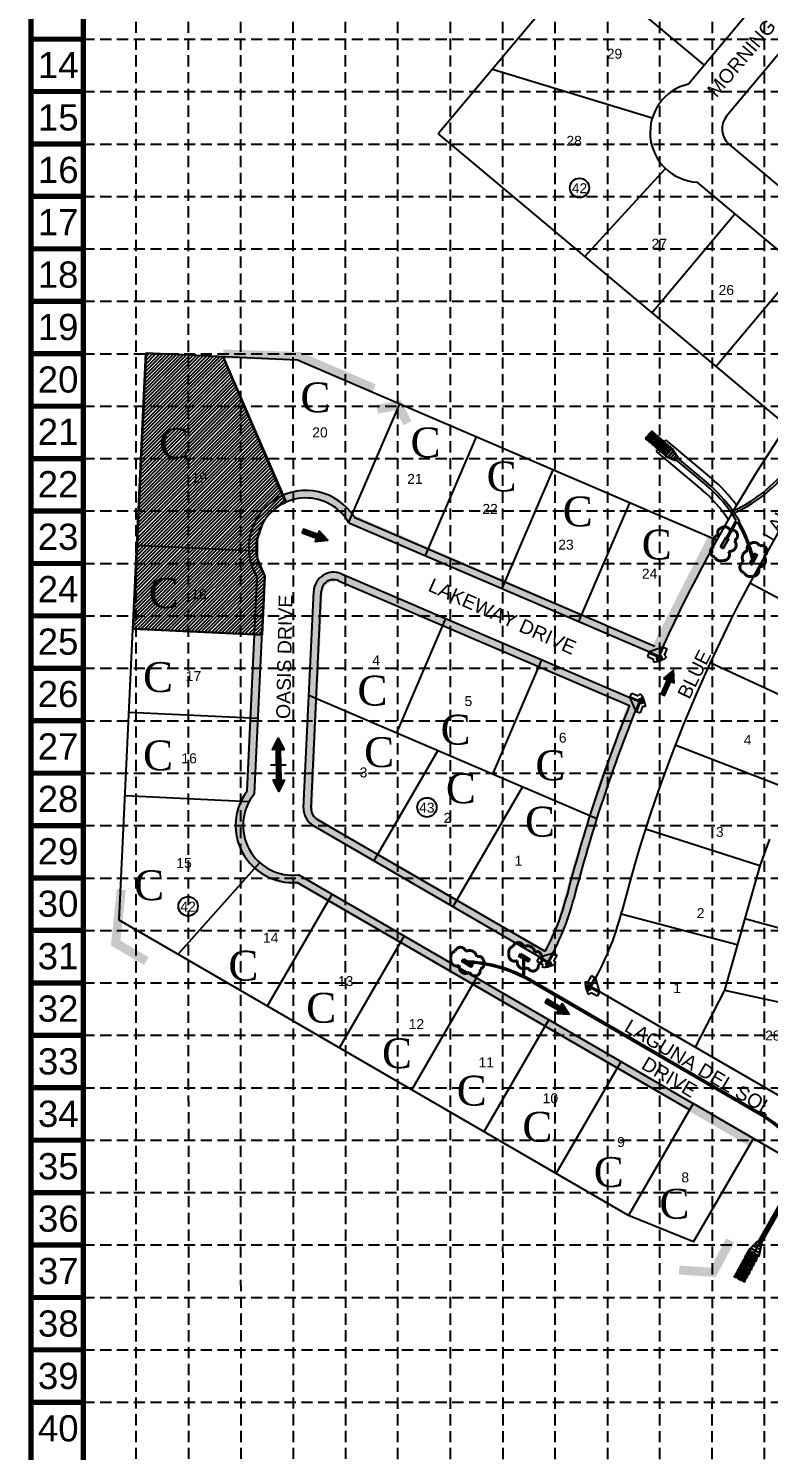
# Model space of a CAD drawing. Header units: feet. Extents: x 7457 to 9571, y 10788 to 14169.
# Drawn here: x 7457 to 8202, y 12008 to 13438 of the extents above; entities that cross this region are included whole.
import ezdxf
from ezdxf.enums import TextEntityAlignment as Align

# ---------------------------------------------------------------- set-up
doc = ezdxf.new("R2010")
doc.units = ezdxf.units.FT
doc.header["$LTSCALE"] = 45
doc.header["$MEASUREMENT"] = 0
for name, pattern in [('102014$0$CENTER2', [1.125, 0.75, -0.125, 0.125, -0.125]), ('102014$0$HIDDEN2', [0.1875, 0.125, -0.0625]), ('ACAD_ISO02W100', [15, 12, -3]), ('HIDDEN', [0.375, 0.25, -0.125])]:
    doc.linetypes.add(name, pattern=pattern)
for name, color, linetype in [('102014$0$PH11-AREAS-MLP-5-1-04', 7, 'Continuous'), ('102014$0$PH11-LOT-NOS', 3, 'Continuous'), ('102014$0$PH11-LOTS', 1, 'Continuous'), ('102014$0$PH11-ROW', 4, 'Continuous'), ('102014$0$PH11-STM-CL', 7, '102014$0$CENTER2'), ('102014$0$PH11-STM-PIPE', 4, 'Continuous'), ('102014$0$PH11-STREET-NAMES', 4, 'Continuous'), ('102014$0$PH13-BFR', 9, 'Continuous'), ('102014$0$PH13-ESMT', 7, '102014$0$HIDDEN2'), ('102014$0$PH13-INLET', 3, 'Continuous'), ('102014$0$PH13-LOT-NOS', 1, 'Continuous'), ('102014$0$PH13-LOTS', 3, 'Continuous'), ('102014$0$PH13-ROW', 1, 'Continuous'), ('102014$0$PH13-STM-PIPE', 4, 'Continuous'), ('102014$0$PH13-STREET-NAMES', 4, 'Continuous'), ('102014$0$TRASH', 7, 'Continuous'), ('BASE', 7, 'Continuous'), ('EROSION BLANKETS', 84, 'Continuous'), ('flow pattern', 7, 'Continuous'), ('GRID', 254, 'HIDDEN'), ('INLET PROTECTION', 5, 'Continuous'), ('LEGEND', 7, 'Continuous'), ('SILT FENCE', 200, 'Continuous'), ('SODDED LOT', 2, 'Continuous')]:
    doc.layers.add(name, color=color, linetype=linetype)
doc.styles.add('countryside', font='TIMES.TTF')
doc.styles.get("Standard").update_dxf_attribs({"font": 'ARIAL.TTF'})

# ---------------------------------------------------------------- blocks, each defined once
blk = doc.blocks.new('102014$0$BFR-L-ELM')
for p, q in [((-3.6, 2.7), (-13.8, 2.7)), ((-13.8, 2.7), (-13.8, -1.3)), ((-0.4, 5.2), (-5.2, 0.4)), ((0.3, 4.5), (-4.5, -0.3)), ((1, 3.8), (-3.8, -1)), ((-3.6, 2.7), (-2.6, 3.6)), ((1.7, 3.1), (-3.1, -1.7)), ((-2.6, 13.8), (-2.6, 3.6)), ((-2.6, 13.8), (1.4, 13.8)), ((1.4, 13.8), (1.4, 6.9)), ((4, 5.7), (1.4, 6.9)), ((-6.9, -1.3), (-13.8, -1.3)), ((-5.7, -4), (-6.9, -1.3))]:
    blk.add_line(p, q)
for start, end in [(308.9742, 314.7038), (314.7036, 320.4332), (320.4332, 334.7572), (294.6503, 308.9742)]:
    blk.add_arc((-14.1, 14.2), 20, start, end)
blk = doc.blocks.new('A$C6D56463F')
at = {"layer": 'LEGEND', "linetype": 'ACAD_ISO02W100'}
h = blk.add_hatch(dxfattribs=at)
h.set_pattern_fill('GRAVEL', color=240, scale=14.304973, style=0)
h.set_pattern_definition([(228.0128, (-1016.9514, -721.3812), (-114.4397595, -128.7447771), [1.92453, -190.5292]), (184.9697, (-1018.23885, -722.81174), (171.6596922, 14.30484874), [3.30256, -326.95339]), (132.5104, (-1021.529, -723.0978), (143.0495982, -157.35482815), [2.32868, -230.5394]), (267.2737, (-1027.1079, -726.6741), (14.30491613, 286.09946617), [3.00745, -297.73739]), (292.8337, (-1027.251, -729.6781), (-71.5250072, 171.65962584), [2.94904, -291.95553]), (357.2737, (-1026.1066, -732.3961), (-286.09946617, 14.30491613), [3.00745, -297.73739]), (37.6942, (-1023.10254, -732.5391), (-185.96475534, -143.04959372), [3.9772, -393.74222]), (72.2553, (-1019.95545, -730.1073), (100.13496564, 314.70935423), [3.75488, -371.73362]), (121.4296, (-1018.81105, -726.531), (-114.43990257, 185.96457926), [3.01763, -298.7461]), (175.2364, (-1020.3846, -723.9561), (157.3547176, -14.304852), [3.4451, -168.8096]), (222.3974, (-1023.8178, -723.67004), (-171.65978232, -157.3545908), [4.45526, -441.0706]), (138.8141, (-1012.946, -726.8171), (-100.1348538, 85.8298002), [1.52063, -150.5433]), (171.4692, (-1014.0904, -725.8158), (185.96462573, -28.61005935), [2.893, -286.40718]), (225, (-1016.951, -725.387), (-2e-15, -14.30498), [2.02302, -18.20726]), (203.1986, (-1017.9527, -723.67), (71.5248616, 28.6099652), [1.08944, -107.85399]), (291.8014, (-1018.954, -724.0992), (-14.304972, 42.914923), [1.54069, -75.49395]), (30.9638, (-1018.382, -725.5297), (42.914891, 28.6099817), [2.50235, -80.90926]), (161.5651, (-1016.236, -724.2422), (28.609952, -14.30495), [1.80945, -43.42685]), (16.3895, (-1027.251, -724.0992), (143.0497624, 42.914815), [2.53484, -250.94993]), (70.3462, (-1024.8191, -723.3839), (-57.2198244, -157.3547346), [2.12659, -210.53213]), (293.1986, (-1016.2362, -721.3812), (-28.6099652, 71.5248616), [2.17886, -106.76457]), (343.6105, (-1015.37785, -723.3839), (-143.0497624, 42.914815), [2.53484, -250.94993]), (339.444, (-1027.251, -732.9683), (-71.5248919, 28.609889), [2.44443, -119.77731]), (294.7751, (-1024.9622, -733.8266), (-71.52475375, 157.354753), [2.04816, -202.76789]), (66.8014, (-1016.0931, -735.6862), (28.6099652, 71.5248616), [2.17886, -106.76457]), (17.354, (-1015.2348, -733.6835), (-185.96467915, -57.21981374), [2.39796, -237.3971]), (69.444, (-1023.1025, -735.6862), (-28.609889, -71.5248919), [1.22222, -120.99953]), (101.3099, (-1016.9514, -735.6862), (-14.304939, 57.219903), [0.72941, -72.21192]), (165.9638, (-1017.0945, -734.971), (42.914927, -14.304945), [2.94904, -56.03186]), (186.009, (-1019.95545, -734.2557), (143.0497274, 14.30496333), [2.73297, -270.56316]), (303.6901, (-1018.382, -726.817), (-14.304992, 28.60994), [2.06309, -49.51422]), (353.1572, (-1017.2375, -728.5337), (243.18453358, -28.6100606), [3.60191, -356.58812]), (60.9454, (-1013.6613, -728.9629), (-57.2198928, -100.1348172), [1.47278, -145.80593]), (90, (-1012.946, -727.675), (-14.30497, 14.30497), [0.8583, -13.44667]), (120.2564, (-1020.2415, -733.8266), (57.21981925, -100.1348468), [1.9873, -196.74373]), (48.0128, (-1021.2429, -732.11), (114.4397595, 128.7447771), [3.84907, -188.60466]), (0, (-1018.668, -729.249), (14.30497, 14.30497), [3.7193, -10.58568]), (325.3048, (-1014.9487, -729.249), (-143.04964885, 100.13493484), [2.26182, -223.91966]), (254.0546, (-1013.089, -730.5364), (-14.3049715, -57.2198942), [2.08283, -102.05895]), (207.646, (-1013.66126, -732.5391), (-271.79442887, -143.0498413), [3.39121, -335.7302]), (175.4261, (-1016.6653, -734.11267), (-185.96465825, 14.30489873), [3.58767, -355.17924])])
h.paths.add_polyline_path([(0.9, 1.1), (91.9, 0.9), (91.9, 36.7), (0.9, 36.5)])
at = {"layer": 'LEGEND', "color": 240, "linetype": 'ACAD_ISO02W100', "const_width": 1.79}
blk.add_lwpolyline([(0.9, 1.1), (91.9, 0.9), (91.9, 36.7), (0.9, 36.5)], close=True, dxfattribs=at)
blk = doc.blocks.new('2arrows')
at = {"color": 254}
for p, q in [((25.6, 3), (0, 0)), ((17.7, -18.7), (0, 0)), ((23, -4.3), (25.6, 3)), ((20.3, -11.5), (17.7, -18.7)), ((49.2, -22), (20.3, -11.5)), ((23, -4.3), (51.8, -14.8)), ((51.8, -14.8), (49.2, -22)), ((51.8, -14.8), (49.2, -22)), ((49.2, -22), (78.1, -32.5)), ((80.7, -25.2), (51.8, -14.8)), ((80.7, -25.2), (83.3, -18)), ((83.3, -18), (101.1, -36.7)), ((78.1, -32.5), (75.5, -39.7)), ((75.5, -39.7), (101.1, -36.7))]:
    blk.add_line(p, q, dxfattribs=at)
at = {"color": 7}
blk.add_line((45, -33.4), (55.8, -3.7), dxfattribs=at)
blk.add_lwpolyline([(20.3, -11.5), (17.7, -18.7), (0, 0), (25.6, 3), (23, -4.3), (80.7, -25.2), (83.3, -18), (101.1, -36.7), (75.5, -39.7), (78.1, -32.5), (20.3, -11.5)], close=True)
at = {"color": 254}
for points in [[(25.6, 3), (17.7, -18.7), (0, 0), (17.7, -18.7)], [(49.2, -22), (51.8, -14.8), (20.3, -11.5), (23, -4.3)], [(49.2, -22), (51.8, -14.8), (78.1, -32.5), (80.7, -25.2)], [(83.3, -18), (75.5, -39.7), (101.1, -36.7), (75.5, -39.7)]]:
    blk.add_solid(points, dxfattribs=at)
blk = doc.blocks.new('arrow')
blk.add_lwpolyline([(-67, -25.4), (-59.3, -25.4), (-59.6, -56.1), (-51.9, -56.2), (-51.6, -25.5), (-44, -25.5), (-55.3, -2.4), (-67, -25.4)], close=True)
at = {"color": 254}
for points in [[(-44, -25.5), (-67, -25.4), (-55.3, -2.4), (-67, -25.4)], [(-59.6, -56.1), (-51.9, -56.2), (-59.3, -25.4), (-51.6, -25.5)]]:
    blk.add_solid(points, dxfattribs=at)

msp = doc.modelspace()

# ---------------------------------------------------------------- hatches: boundary and pattern name
at = {"layer": 'SODDED LOT'}
h = msp.add_hatch(dxfattribs=at)
h.set_pattern_fill('ANSI31', color=256, scale=20, style=0)
h.paths.add_polyline_path([(7562.1, 12834.8), (7692.1, 12829), (7695, 12887.5), (7687.2, 12905.5), (7687.2, 12924.7), (7693.9, 12944.3), (7707.5, 12958.2), (7715.5, 12961.7), (7652.7, 13108.3), (7575.1, 13111.9)])

# ---------------------------------------------------------------- linework, layer by layer
at = {"layer": '102014$0$PH11-AREAS-MLP-5-1-04', "linetype": 'Continuous'}
for p, q in [((8202.5, 12623.1), (8192.9, 12596.1)), ((8192.9, 12596.1), (8177.8, 12543.3)), ((8177.8, 12543.3), (8157.1, 12471.1)), ((8177.8, 12543.3), (8288.1, 12512.8)), ((8157.1, 12471.1), (8127.6, 12413.8)), ((8157.1, 12471.1), (8271.7, 12446.2)), ((8238.6, 12349.5), (8127.6, 12413.8)), ((8102.5, 12370.5), (8125.7, 12357.1)), ((8125.7, 12357.1), (8060.6, 12244.6)), ((8186.3, 12322), (8125.7, 12357.1)), ((8126.1, 12218.1), (8186.3, 12322)), ((8336.6, 12234.9), (8186.3, 12322)), ((8060.6, 12244.6), (8060.5, 12244.6)), ((8126.1, 12218.1), (8060.6, 12244.6))]:
    msp.add_line(p, q, dxfattribs=at)
at = {"layer": '102014$0$PH11-LOTS', "color": 7, "linetype": 'Continuous'}
for p, q in [((8177.8, 12543.3), (8288.1, 12512.8)), ((8157.1, 12471.1), (8271.7, 12446.2)), ((8126.1, 12218.1), (8186.3, 12322)), ((8126.1, 12218.1), (8060.6, 12244.6))]:
    msp.add_line(p, q, dxfattribs=at)
at = {"layer": '102014$0$PH11-ROW', "color": 7, "linetype": 'Continuous'}
for p, q in [((8238.6, 12349.5), (8127.6, 12413.8)), ((8367.2, 12217.1), (8125.7, 12357.1))]:
    msp.add_line(p, q, dxfattribs=at)
at = {"layer": '102014$0$PH11-STM-CL', "color": 7, "linetype": 'Continuous'}
for p, q in [((8105.9, 12397.5), (8191.5, 12347.8)), ((8260.2, 12336.9), (8186.6, 12206.7))]:
    msp.add_line(p, q, dxfattribs=at)
msp.add_arc((8121.3, 12226.7), 140, 32.065, 59.907, dxfattribs=at)
at = {"layer": '102014$0$PH11-STM-PIPE', "color": 7, "linetype": 'Continuous'}
for p, q in [((8105.5, 12396.8), (8191.1, 12347.2)), ((8106.3, 12398.1), (8191.9, 12348.5)), ((8238.5, 12302), (8191.1, 12218.2)), ((8239.6, 12296.9), (8194.2, 12216.5)), ((8181.4, 12209.6), (8190.5, 12218.6)), ((8194.8, 12216.2), (8190.5, 12218.6)), ((8192.2, 12203.7), (8194.8, 12216.2)), ((8192.2, 12203.7), (8181.4, 12209.6)), ((8183.6, 12211.4), (8183.7, 12211.6)), ((8192.5, 12206.5), (8183.6, 12211.4)), ((8192.6, 12206.7), (8183.7, 12211.6)), ((8192.5, 12206.5), (8192.6, 12206.7))]:
    msp.add_line(p, q, dxfattribs=at)
at = {"layer": '102014$0$PH11-STM-PIPE', "color": 7, "linetype": 'Continuous', "ltscale": 0.3}
for p, q in [((8193.9, 12213), (8188.3, 12216.1)), ((8193.2, 12209.8), (8185.9, 12213.8))]:
    msp.add_line(p, q, dxfattribs=at)
msp.add_lwpolyline([(8192.6, 12206.7), (8194.6, 12216.1), (8190.5, 12218.3), (8183.7, 12211.6)], dxfattribs=at)
at = {"layer": '102014$0$PH11-STM-PIPE', "color": 7, "linetype": 'Continuous'}
msp.add_lwpolyline([(8183.6, 12211.4), (8181.8, 12209.6), (8192, 12204), (8192.5, 12206.5)], dxfattribs=at)
for radius, start in [(139.2, 32.7148), (140.8, 33.0363)]:
    msp.add_arc((8121.3, 12226.7), radius, start, 59.907, dxfattribs=at)
at = {"layer": '102014$0$PH13-ESMT', "linetype": 'Continuous'}
for p, q in [((8098.1, 13024.4), (8088.5, 13012.9)), ((8098.1, 13024.4), (8144.2, 12985.9)), ((8088.5, 13012.9), (8134.5, 12974.4)), ((7784.4, 12947), (8087.2, 12817.1)), ((7676.8, 12671.5), (7686.9, 12886)), ((7768.8, 12883), (8061.6, 12757.4)), ((7741.1, 12654.2), (7751.4, 12872.1)), ((8080.3, 12811.3), (8095.1, 12816.5)), ((8062.1, 12765.3), (8067.5, 12752.1)), ((7976.8, 12509.9), (7747.3, 12642.8)), ((8122, 12350.6), (7727, 12579.5)), ((7970.9, 12504.6), (7984.4, 12508.3)), ((8031.5, 12469.5), (8027.7, 12483.2))]:
    msp.add_line(p, q, dxfattribs=at)
for centre, radius, start, end in [((8049.6, 12872.7), 132.5, 32.7698, 50.1343), ((8049.6, 12872.7), 147.5, 35.6976, 50.1343), ((7735.9, 12916.2), 57.5, 32.4802, 211.5999), ((7763.8, 12871.5), 12.5, 66.7814, 177.2988), ((9481, 12183.9), 1530.9, 157.9979, 165.5998), ((7722.7, 12636.8), 57.5, 142.9976, 274.2081), ((7753.6, 12653.7), 12.5, 177.2988, 239.907), ((7763.3, 12624.9), 242.5, 331.6793, 345.5998)]:
    msp.add_arc(centre, radius, start, end, dxfattribs=at)
at = {"layer": '102014$0$PH13-INLET', "color": 7, "linetype": 'Continuous'}
for points in [[(8153.1, 12916.9), (8158.5, 12926.5), (8161.4, 12924.9), (8156, 12915.3)], [(8153.8, 12917.1), (8158.7, 12925.9), (8160.7, 12924.7), (8155.9, 12916)], [(8185.2, 12899.1), (8190.5, 12908.7), (8187.6, 12910.3), (8182.3, 12900.7)], [(8185, 12899.8), (8189.8, 12908.5), (8187.8, 12909.6), (8183, 12900.9)], [(7894.5, 12502.6), (7904, 12497.1), (7902.3, 12494.2), (7892.8, 12499.8)], [(7951.9, 12507.9), (7961.4, 12502.4), (7959.7, 12499.5), (7950.2, 12505)], [(7952.1, 12507.2), (7960.7, 12502.2), (7959.5, 12500.2), (7950.9, 12505.2)], [(7894.7, 12502), (7903.3, 12496.9), (7902.2, 12494.9), (7893.5, 12499.9)]]:
    msp.add_lwpolyline(points, close=True, dxfattribs=at)
at = {"layer": '102014$0$PH13-LOT-NOS', "color": 7, "linetype": 'Continuous'}
for centre in [(8011.3, 13278.1), (7857.8, 12655), (7617.4, 12555.5)]:
    msp.add_circle(centre, 9.72, dxfattribs=at)
at = {"layer": '102014$0$PH13-LOTS', "color": 7, "linetype": 'Continuous'}
for p, q in [((8067.6, 13569.2), (7869.2, 13332.6)), ((8013.6, 13504.8), (8136.9, 13401.4)), ((7923.7, 13397.6), (8084.6, 13348.4)), ((7869.2, 13332.6), (8219.9, 13038.6)), ((8016.6, 13209.1), (8097.8, 13297.6)), ((8084.2, 13152.4), (8167.7, 13252)), ((8148.6, 13098.4), (8232.1, 13198)), ((7548.1, 12541.6), (7575, 13112)), ((7727.4, 13104.8), (7575, 13112)), ((7652.5, 13108.3), (7716, 12962)), ((8149.3, 12923.8), (7727.4, 13104.8)), ((7830, 13060.8), (7778.9, 12941.7)), ((7907.2, 13027.7), (7855.9, 12908.2)), ((7984.4, 12994.5), (7933.1, 12875.1)), ((8061.6, 12961.4), (8010.3, 12842)), ((7565.8, 12918.6), (7686, 12912.9)), ((8289.4, 12823.4), (8182.7, 12880.6)), ((7561.9, 12834.7), (7691.7, 12828.5)), ((7827.6, 12729.9), (7876.9, 12844.8)), ((7924.1, 12688.5), (7973.4, 12803.4)), ((8252.6, 12749.7), (8142.7, 12800.3)), ((7738.9, 12768), (8028.6, 12643.7)), ((7557.9, 12750.8), (7687.8, 12744.6)), ((8220.4, 12673.8), (8107.6, 12717.6)), ((7868.6, 12712.3), (7804.2, 12601.2)), ((7953.8, 12675.8), (7883.8, 12555.1)), ((7554, 12666.9), (7678.9, 12661)), ((8192.9, 12596.1), (8077.7, 12633)), ((7607.4, 12507.2), (7689.5, 12599.5)), ((7697.2, 12455.2), (7762.3, 12567.7)), ((8170.1, 12516.6), (8053.2, 12547.7)), ((8060.6, 12244.6), (7548.1, 12541.6)), ((7769.8, 12413.1), (7835, 12525.5)), ((7842.5, 12370.9), (7907.7, 12483.4)), ((7915.2, 12328.8), (7980.4, 12441.3)), ((7987.9, 12286.7), (8053.1, 12399.2))]:
    msp.add_line(p, q, dxfattribs=at)
at = {"layer": '102014$0$PH13-ROW', "color": 7, "linetype": 'Continuous'}
for p, q in [((8180.8, 13453.8), (8121, 13382.5)), ((8251.2, 13460), (8159.3, 13350.4)), ((8329.7, 13181.5), (8161.8, 13322.2)), ((8297.6, 13143.2), (8129.7, 13283.9)), ((7779.3, 12941.1), (8091, 12807.4)), ((7771.7, 12889.9), (8071.3, 12761.4)), ((7684.2, 12668.7), (7694.5, 12888.1)), ((7733.6, 12654.6), (7743.9, 12872.5)), ((7979.6, 12499.6), (7743.5, 12636.4)), ((8102.5, 12370.5), (7728.6, 12587.2)), ((8127.6, 12413.8), (8022.9, 12474.5))]:
    msp.add_line(p, q, dxfattribs=at)
for centre, radius, start, end in [((9481, 12183.9), 1473.4, 124.6729, 165.5998), ((8132.4, 13333.8), 50, 103.1609, 266.9007), ((8174.7, 13337.5), 20, 140.0308, 230.0308), ((9481, 12183.9), 1523.4, 140.9711, 155.8411), ((7735.9, 12916.2), 50, 29.9115, 214.1687), ((7763.8, 12871.5), 20, 66.7814, 177.2988), ((9481, 12183.9), 1523.4, 157.7217, 165.5998), ((7722.7, 12636.8), 50, 140.4289, 276.7769), ((7753.6, 12653.7), 20, 177.2988, 239.907), ((7763.3, 12624.9), 250, 329.907, 345.5998), ((7763.3, 12624.9), 300, 329.907, 345.5998)]:
    msp.add_arc(centre, radius, start, end, dxfattribs=at)
at = {"layer": '102014$0$PH13-STM-PIPE', "color": 7, "linetype": 'Continuous'}
for p, q in [((8097.7, 13008.4), (8097.6, 13008.2)), ((8097.6, 13008.2), (8107.8, 13003.9)), ((8097.7, 13008.4), (8104.2, 13016.1)), ((8100.2, 13007.3), (8105.7, 13013.8)), ((8100.2, 13007.3), (8100.4, 13007.2)), ((8100.4, 13007.2), (8105.8, 13013.7)), ((8104.2, 13016.1), (8104.3, 13016.2)), ((8104.3, 13016.2), (8110.4, 13007)), ((8105.7, 13013.8), (8105.8, 13013.7)), ((8107.8, 13003.9), (8110.4, 13007)), ((8108.3, 13004.5), (8139, 12978.8)), ((8109.9, 13006.4), (8140.6, 12980.8)), ((8159, 12925.7), (8168.9, 12943.6)), ((8160.3, 12925), (8169.8, 12942.1)), ((8170.4, 12940.9), (8172.6, 12942.1)), ((7954.5, 12485.7), (7954.5, 12503.1)), ((7956, 12485), (7956, 12502.3)), ((7961.8, 12480.1), (8105.5, 12396.8)), ((7962.6, 12481.4), (8106.3, 12398.1))]:
    msp.add_line(p, q, dxfattribs=at)
at = {"layer": '102014$0$PH13-STM-PIPE', "color": 7, "linetype": 'Continuous', "ltscale": 0.3}
for p, q in [((8102.8, 13006.2), (8107.2, 13011.5)), ((8105.4, 13005.1), (8108.7, 13009.2))]:
    msp.add_line(p, q, dxfattribs=at)
at = {"layer": '102014$0$PH13-STM-PIPE', "color": 7, "linetype": 'Continuous'}
for points in [[(8097.7, 13008.4), (8100.2, 13007.3)], [(8105.7, 13013.8), (8104.2, 13016.1)]]:
    msp.add_lwpolyline(points, dxfattribs=at)
at = {"layer": '102014$0$PH13-STM-PIPE', "color": 7, "linetype": 'Continuous', "ltscale": 0.3}
msp.add_lwpolyline([(8100.4, 13007.2), (8107.7, 13004.1), (8110.2, 13007), (8105.8, 13013.7)], dxfattribs=at)
at = {"layer": '102014$0$PH13-STM-PIPE', "color": 7, "linetype": 'Continuous'}
for centre, radius, start, end in [((8109.4, 13080.1), 138.8, 293.8929, 326.8367), ((8109.4, 13080.1), 141.2, 294.0782, 326.8367), ((8049.6, 12872.7), 138.8, 30.7158, 49.893), ((8049.6, 12872.7), 141.2, 34.7638, 49.8972), ((8049.6, 12872.7), 141.2, 29.4323, 33.7332), ((8049.6, 12872.7), 138.8, 29.4323, 29.9949), ((8049.6, 12872.7), 139.2, 13.3133, 29.4323), ((8049.6, 12872.7), 140.8, 13.9789, 29.4323), ((7892, 12359.6), 140.8, 63.6385, 87.7111), ((7892, 12359.6), 139.2, 59.907, 86.5171), ((7892, 12359.6), 140.8, 59.907, 62.9547)]:
    msp.add_arc(centre, radius, start, end, dxfattribs=at)
at = {"layer": '102014$0$TRASH', "color": 7, "linetype": 'Continuous'}
msp.add_line((8260.2, 12336.9), (8186.7, 12206.8), dxfattribs=at)
at = {"layer": 'BASE', "const_width": 5.27}
for points in [[(9568.7, 10790.9), (9568.7, 14166), (7459.3, 14166), (7459.3, 10790.9)], [(9516, 10843.6), (9516, 14113.3), (7512, 14113.3), (7512, 10843.6)]]:
    msp.add_lwpolyline(points, close=True, dxfattribs=at)
for points in [[(7512, 13427.7), (7459.3, 13427.7)], [(7512, 13375), (7459.3, 13375)], [(7512, 13322.2), (7459.3, 13322.2)], [(7512, 13269.5), (7459.3, 13269.5)], [(7512, 13216.8), (7459.3, 13216.8)], [(7512, 13164), (7459.3, 13164)], [(7512, 13111.3), (7459.3, 13111.3)], [(7512, 13058.5), (7459.3, 13058.5)], [(7512, 13005.8), (7459.3, 13005.8)], [(7512, 12953.1), (7459.3, 12953.1)], [(7512, 12900.3), (7459.3, 12900.3)], [(7512, 12847.6), (7459.3, 12847.6)], [(7512, 12794.9), (7459.3, 12794.9)], [(7512, 12742.1), (7459.3, 12742.1)], [(7512, 12689.4), (7459.3, 12689.4)], [(7512, 12636.7), (7459.3, 12636.7)], [(7512, 12583.9), (7459.3, 12583.9)], [(7512, 12531.2), (7459.3, 12531.2)], [(7512, 12478.4), (7459.3, 12478.4)], [(7512, 12425.7), (7459.3, 12425.7)], [(7512, 12373), (7459.3, 12373)], [(7512, 12320.2), (7459.3, 12320.2)], [(7512, 12267.5), (7459.3, 12267.5)], [(7512, 12214.8), (7459.3, 12214.8)], [(7512, 12162), (7459.3, 12162)], [(7512, 12109.3), (7459.3, 12109.3)], [(7512, 12056.6), (7459.3, 12056.6)]]:
    msp.add_lwpolyline(points, dxfattribs=at)
at = {"layer": 'EROSION BLANKETS', "const_width": 9}
for points in [[(8144.7, 12925.5), (8087.4, 12813), (7780.6, 12945.7), (7777.5, 12951.2), (7769.4, 12959.2), (7759.4, 12965.4), (7749.4, 12968.8), (7738.9, 12970.5), (7726.9, 12970), (7717.3, 12967.4), (7713.5, 12965.5)], [(7982.1, 12503.9), (7926, 12535.5), (7843.5, 12583.7), (7802.4, 12606.9), (7758.7, 12632.4), (7746.2, 12640.4), (7740.7, 12644.7), (7738.3, 12649.9), (7738.7, 12663), (7741.7, 12736.1), (7748.4, 12872.3), (7752.3, 12882.1), (7759.1, 12886), (7768.1, 12887.2), (7780.8, 12881.5), (8064.9, 12759.5), (8035.2, 12678), (8008.9, 12593.9), (7993.6, 12539.1), (7978.8, 12507.2)], [(8184.5, 12318), (8119.3, 12356.1), (8007.1, 12420.8), (7866.4, 12502.5), (7795.5, 12543.4), (7727.4, 12582.7), (7719.8, 12582.5), (7708, 12584.2), (7697.1, 12588.7), (7688.9, 12594.1), (7682.4, 12600.4), (7675.4, 12609.8), (7670.8, 12620.5), (7668.8, 12630.6), (7668.7, 12642.3), (7670.6, 12652.3), (7674.6, 12662.4), (7680, 12670.7), (7684.1, 12760.2), (7687.6, 12829.3)]]:
    msp.add_lwpolyline(points, dxfattribs=at)
at = {"layer": 'GRID', "linetype": 'HIDDEN'}
for p, q in [((7565.3, 11054.6), (7565, 14111.3)), ((7618.2, 11054.6), (7617.6, 14111.3)), ((7670.8, 11054.6), (7670.3, 14111.1)), ((7723.8, 11054.6), (7723, 14111)), ((7776.1, 11054.6), (7775.8, 14111.4)), ((7828.5, 11054.5), (7828.6, 14111.3)), ((7881.6, 11054.5), (7881.3, 14111.1)), ((7934.5, 11054.5), (7934, 14111.2)), ((7986.8, 11054.5), (7986.9, 14111.2)), ((8039.7, 11054.5), (8039.7, 14111.1)), ((8092.1, 11054.5), (8092.2, 14111.1)), ((8144.9, 11054.5), (8145.2, 14111.1)), ((8197.6, 11054.5), (8197.6, 14113.3)), ((7512, 13427.7), (9516, 13427.7)), ((7512, 13375), (9516, 13375)), ((7512, 13322.2), (9516, 13322.2)), ((7512, 13269.5), (9516, 13269.5)), ((7512, 13216.8), (9516, 13216.8)), ((7512, 13164), (9516, 13164)), ((7512, 13111.3), (9516, 13111.3)), ((7512, 13058.5), (9516, 13058.5)), ((7512, 13005.8), (9516, 13005.8)), ((7512, 12953.1), (9516, 12953.1)), ((7512, 12900.3), (9516, 12900.3)), ((7512, 12847.6), (9516, 12847.6)), ((7512, 12794.9), (9516, 12794.9)), ((7512, 12742.1), (9516, 12742.1)), ((7512, 12689.4), (9516, 12689.4)), ((7512, 12636.7), (9516, 12636.7)), ((7512, 12583.9), (9516, 12583.9)), ((7512, 12531.2), (9516, 12531.2)), ((7512, 12478.4), (9516, 12478.4)), ((7512, 12425.7), (9516, 12425.7)), ((7512, 12373), (9516, 12373)), ((7512, 12320.2), (9516, 12320.2)), ((7512, 12267.5), (9516, 12267.5)), ((7512, 12214.8), (9516, 12214.8)), ((7512, 12162), (9516, 12162)), ((7512, 12109.3), (9516, 12109.3)), ((7512, 12056.6), (9516, 12056.6))]:
    msp.add_line(p, q, dxfattribs=at)
at = {"layer": 'INLET PROTECTION', "color": 170, "linetype": 'Continuous', "ltscale": 100, "const_width": 2.97}
for points in [[(8146.9, 12917.4, 0.520567), (8146.9, 12917.4, 0.765195), (8147.5, 12906.8, 0.417879), (8155.3, 12903.3, 0.6649), (8161.2, 12912.6, 0.744833), (8167.1, 12923.4, 0.975642), (8162.9, 12933.6, 0.520567), (8153.4, 12935.6, 0.520567), (8151.2, 12929, 0.540264), (8146.9, 12917.4)], [(8176.5, 12901.7, 0.520567), (8176.5, 12901.7, 0.765195), (8177.1, 12891.1, 0.417879), (8185, 12887.6, 0.6649), (8190.9, 12896.9, 0.744833), (8196.7, 12907.7, 0.975642), (8192.5, 12917.9, 0.520567), (8183.1, 12919.9, 0.520567), (8180.9, 12913.3, 0.540264), (8176.5, 12901.7)], [(7955.2, 12514.7, 0.520567), (7955.2, 12514.7, 0.765195), (7944.6, 12515.2, 0.417879), (7940.3, 12507.7, 0.6649), (7949, 12501, 0.744833), (7959.2, 12494.1, 0.975642), (7969.7, 12497.2, 0.520567), (7972.7, 12506.4, 0.520567), (7966.3, 12509.3, 0.540264), (7955.2, 12514.7)], [(7896.8, 12510, 0.520567), (7896.8, 12510, 0.765195), (7886.2, 12510.4, 0.417879), (7881.9, 12502.9, 0.6649), (7890.6, 12496.2, 0.744833), (7900.7, 12489.3, 0.975642), (7911.3, 12492.4, 0.520567), (7914.3, 12501.7, 0.520567), (7907.9, 12504.5, 0.540264), (7896.8, 12510)]]:
    msp.add_lwpolyline(points, format="xyb", close=True, dxfattribs=at)
at = {"layer": 'SILT FENCE', "const_width": 9}
for points in [[(7652.7, 13111), (7652.7, 13111), (7729.6, 13108.6), (7804.4, 13076.3)], [(7807.8, 13055.4), (7829, 13059.3), (7838.2, 13041.4)], [(7550.2, 12572.3), (7544.5, 12518.6), (7575.4, 12500.3)], [(8111.6, 12189.6), (8145.9, 12187.3), (8163, 12219.3)]]:
    msp.add_lwpolyline(points, dxfattribs=at)
at = {"layer": 'SODDED LOT'}
msp.add_lwpolyline([(7562.1, 12834.8), (7692.1, 12829), (7695, 12887.5), (7687.2, 12905.5), (7687.2, 12924.7), (7693.9, 12944.3), (7707.5, 12958.2), (7715.5, 12961.7), (7652.7, 13108.3), (7575.1, 13111.9)], close=True, dxfattribs=at)

# ---------------------------------------------------------------- block references
at = {"layer": '102014$0$PH13-BFR', "color": 7, "linetype": 'Continuous', "xscale": -1}
for p, rotation in [((8092.8, 12802.4), 65.97790384103243), ((7981.1, 12494.8), 60.74881969401488)]:
    msp.add_blockref('102014$0$BFR-L-ELM', p, dxfattribs=dict(at, rotation=rotation))
at = {"layer": '102014$0$PH13-BFR', "color": 7, "linetype": 'Continuous'}
for p, rotation in [((8076.2, 12763.3), 68.00777909598771), ((8017.8, 12472.9), 240.9820509178185)]:
    msp.add_blockref('102014$0$BFR-L-ELM', p, dxfattribs=dict(at, rotation=rotation))
at = {"layer": 'BASE', "linetype": 'Continuous'}
for p, xscale, yscale, zscale, rotation in [((8104.5, 13016.6), 0.2932649999994728, 0.2932649999991099, 0.2932649999999999, 139.4378124866446), ((8181.2, 12209.9), 0.3343221000007618, 0.3343221000003496, 0.3343220999999998, 241.5215385352325)]:
    msp.add_blockref('A$C6D56463F', p, dxfattribs=dict(at, xscale=xscale, yscale=yscale, zscale=zscale, rotation=rotation))
at = {"layer": 'flow pattern', "zscale": 0.5}
for name, p, xscale, yscale, rotation in [('arrow', (7749.8, 12897.3), 0.5000000000005675, 0.5000000000016733, 250.1146668793427), ('arrow', (8131.8, 12783.2), 0.5000000000005355, 0.5000000000001393, 336.748642464048), ('2arrows', (7708, 12724.6), 0.4999999999994391, 0.5000000000002858, 290.8505872037289), ('arrow', (7988.5, 12422.3), 0.4999999999982912, 0.4999999999997229, 240.5755611631512)]:
    msp.add_blockref(name, p, dxfattribs=dict(at, xscale=xscale, yscale=yscale, rotation=rotation))

# ---------------------------------------------------------------- texts
at = {"color": 5, "style": 'countryside'}
for p in [(7730.4, 13052.4), (7588.2, 13006.3), (7841.2, 13007.1), (7917.8, 12972.9), (7994.4, 12937.7), (8073.9, 12904.4), (7577.7, 12855.7), (7572, 12771.1), (7787.8, 12757.5), (7871.5, 12718.2), (7572, 12692.3), (7794.5, 12695.6), (7966.9, 12682.3), (7876.8, 12659.2), (7956.4, 12625.7), (7563, 12561.7), (7657.9, 12480.8), (7736.2, 12438.4), (7812.5, 12392.7), (7887.7, 12355.1), (7953.8, 12318.7), (8025.6, 12273.2), (8091.7, 12241.3)]:
    msp.add_text('C', height=30, rotation=359.904, dxfattribs=at).set_placement(p)
at = {"layer": '102014$0$PH11-LOT-NOS', "color": 7, "linetype": 'Continuous'}
for s, p in [('28', (8205.9, 12420.5)), ('8', (8117.7, 12277.8))]:
    msp.add_text(s, height=10, dxfattribs=at).set_placement(p, align=Align.CENTER)
at = {"layer": '102014$0$PH11-STREET-NAMES', "color": 7, "linetype": 'Continuous'}
for s, p in [('LAGUNA DEL SOL', (8131.3, 12393.6)), ('DRIVE', (8101.7, 12383.7))]:
    msp.add_text(s, height=14, rotation=329.255, dxfattribs=at).set_placement(p, align=Align.MIDDLE)
at = {"layer": '102014$0$PH13-LOT-NOS', "color": 7, "linetype": 'Continuous'}
for s, p in [('29', (8046.5, 13408)), ('28', (8005.9, 13320.4)), ('27', (8091.6, 13216.9)), ('26', (8159.1, 13170.4)), ('20', (7750.1, 13027.2)), ('19', (7628.6, 12981.6)), ('21', (7845.6, 12980.4)), ('22', (7921.3, 12950.2)), ('23', (7997.7, 12914.3)), ('24', (8081.8, 12885.1)), ('18', (7628.3, 12864.1)), ('4', (7806.6, 12797.9)), ('17', (7622.8, 12782)), ('5', (7899.5, 12756.9)), ('6', (7994.4, 12720.1)), ('4', (8180.5, 12717.9)), ('16', (7618.4, 12699.4)), ('3', (7793.9, 12685.1)), ('2', (7878.4, 12639.4)), ('3', (8152.5, 12625.3)), ('15', (7613.3, 12594)), ('1', (7949.9, 12596.3)), ('2', (8133.2, 12543.6)), ('14', (7700.5, 12518.8)), ('13', (7775.9, 12475.2)), ('1', (8109.5, 12468.2)), ('12', (7847.2, 12432.1)), ('11', (7917.4, 12393.5)), ('10', (7982, 12357.4)), ('9', (8053.1, 12313.4))]:
    msp.add_text(s, height=10, dxfattribs=at).set_placement(p, align=Align.CENTER)
for s, p in [('42', (8011.2, 13272.8)), ('43', (7857.6, 12649.7)), ('42', (7617.3, 12550.2))]:
    msp.add_text(s, height=10, rotation=359.1544, dxfattribs=at).set_placement(p, align=Align.CENTER)
at = {"layer": '102014$0$PH13-STREET-NAMES', "color": 7, "linetype": 'Continuous'}
for s, rotation, p in [('MORNING', 49.8308, (8174.3, 13408.7)), ('LAKE', 59.4615, (8213.3, 12946.3)), ('LAKEWAY DRIVE', 335.9859, (7933.7, 12847.1)), ('OASIS DRIVE', 88.803, (7714.3, 12806.4)), ('BLUE', 63.8568, (8126.9, 12788.8))]:
    msp.add_text(s, height=14, rotation=rotation, dxfattribs=at).set_placement(p, align=Align.MIDDLE)
at = {"layer": 'BASE'}
for s, p in [('14', (7486.7, 13401.7)), ('15', (7486.7, 13349)), ('16', (7486.7, 13296.2)), ('17', (7486.5, 13243.6)), ('18', (7486.5, 13190.9)), ('19', (7486.5, 13138.2)), ('20', (7486.5, 13085.4)), ('21', (7486.5, 13032.7)), ('22', (7486.5, 12980)), ('23', (7486.5, 12927.2)), ('24', (7486.5, 12874.5)), ('25', (7486.5, 12821.7)), ('26', (7486.5, 12769)), ('27', (7486.5, 12716.3)), ('28', (7486.5, 12663.5)), ('29', (7486.5, 12610.8)), ('30', (7486.5, 12558.1)), ('31', (7486.5, 12505.3)), ('32', (7486.5, 12452.6)), ('33', (7486.7, 12399.5)), ('34', (7486.7, 12346.8)), ('35', (7486.7, 12294)), ('36', (7486.7, 12241.3)), ('37', (7486.7, 12188.6)), ('38', (7486.7, 12135.8)), ('39', (7486.7, 12083.1)), ('40', (7486.7, 12030.4))]:
    msp.add_text(s, height=26.37, dxfattribs=at).set_placement(p, align=Align.MIDDLE_CENTER)

doc.saveas('drawing.dxf')
